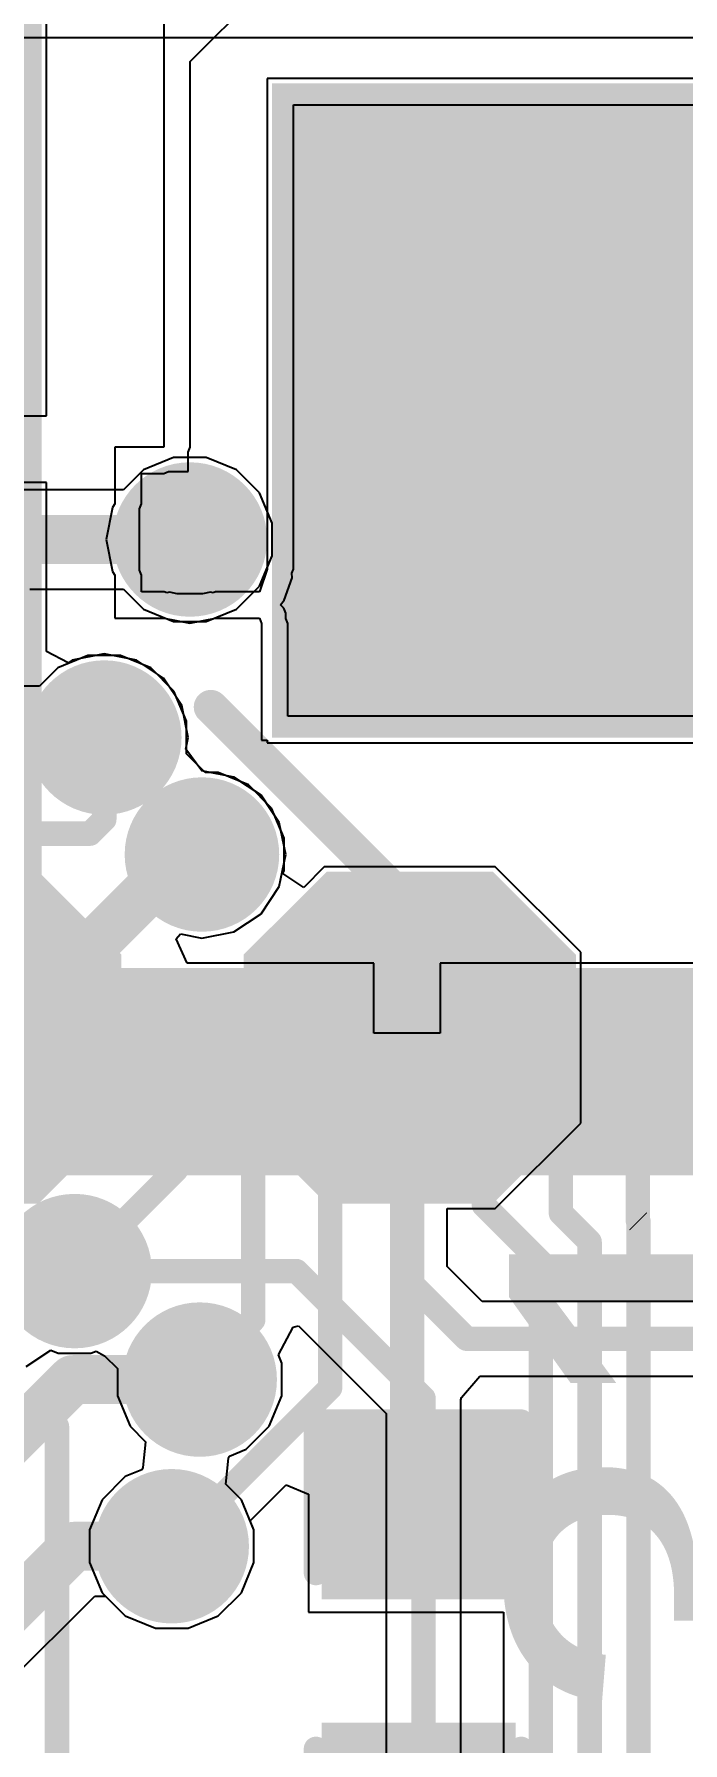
# Model space of a CAD drawing. Header units: millimetres. Extents: x -23 to 83, y -38 to 11.
# Drawn here: x 63.94 to 67.31, y -17.74 to -8.85 of the extents above; entities that cross this region are included whole.
import ezdxf

# ---------------------------------------------------------------- set-up
doc = ezdxf.new("R2010")
doc.units = ezdxf.units.MM
for name, color, linetype in [('BottomLayer', 5, 'Continuous'), ('BottomPaste', 16, 'Continuous'), ('BottomSolder', 6, 'Continuous'), ('TopLayer', 1, 'Continuous'), ('TopOverlay', 2, 'Continuous'), ('TopPaste', 8, 'Continuous'), ('TopSolder', 216, 'Continuous'), ('ViaHoleLayer', 16, 'Continuous')]:
    doc.layers.add(name, color=color, linetype=linetype)
doc.styles.add('Arial', font='', dxfattribs={"height": 0.2})
doc.styles.get('Arial').set_extended_font_data('Arial')

# ---------------------------------------------------------------- blocks, each defined once
blk = doc.blocks.new('C___0603_30')
at = {"layer": 'TopLayer'}
for points in [[(-0.381, 0.4445), (-0.381, -0.4445), (-1.143, -0.4445), (-1.143, 0.4445)], [(1.143, 0.4445), (1.143, -0.4445), (0.381, -0.4445), (0.381, 0.4445)]]:
    blk.add_hatch(color=1, dxfattribs=at).paths.add_polyline_path(points)
at = {"layer": 'TopPaste'}
for points in [[(-0.381, 0.4445), (-0.381, -0.4445), (-1.143, -0.4445), (-1.143, 0.4445)], [(1.143, 0.4445), (1.143, -0.4445), (0.381, -0.4445), (0.381, 0.4445)]]:
    blk.add_hatch(color=8, dxfattribs=at).paths.add_polyline_path(points)
at = {"layer": 'TopSolder'}
for points in [[(-0.321, 0.5045), (-0.321, -0.5045), (-1.203, -0.5045), (-1.203, 0.5045)], [(1.203, 0.5045), (1.203, -0.5045), (0.321, -0.5045), (0.321, 0.5045)]]:
    blk.add_hatch(color=216, dxfattribs=at).paths.add_polyline_path(points)
at = {"layer": 'TopOverlay', "const_width": 0.127}
for points in [[(-1.2446, -0.5334), (-1.2446, 0.5334)], [(-0.4572, 0.5334), (-1.2446, 0.5334)], [(1.2446, 0.5334), (0.4572, 0.5334)], [(1.2446, -0.5334), (1.2446, 0.5334)], [(-0.4572, -0.5334), (-1.2446, -0.5334)], [(1.2446, -0.5334), (0.4572, -0.5334)]]:
    blk.add_lwpolyline(points, dxfattribs=at)
at = {"layer": 'TopOverlay', "const_width": 0.0635}
for points in [[(-1.2764, 0.5334, 1), (-1.2128, 0.5334, 1)], [(-1.2764, 0.5334, 1), (-1.2128, 0.5334, 1)], [(-0.4889, 0.5334, 1), (-0.4254, 0.5334, 1)], [(0.4254, 0.5334, 1), (0.4889, 0.5334, 1)], [(1.2128, 0.5334, 1), (1.2764, 0.5334, 1)], [(1.2128, 0.5334, 1), (1.2764, 0.5334, 1)], [(-1.2764, -0.5334, 1), (-1.2128, -0.5334, 1)], [(-1.2764, -0.5334, 1), (-1.2128, -0.5334, 1)], [(-0.4889, -0.5334, 1), (-0.4254, -0.5334, 1)], [(0.4254, -0.5334, 1), (0.4889, -0.5334, 1)], [(1.2128, -0.5334, 1), (1.2764, -0.5334, 1)], [(1.2128, -0.5334, 1), (1.2764, -0.5334, 1)]]:
    blk.add_lwpolyline(points, format="xyb", close=True, dxfattribs=at)
blk = doc.blocks.new('SOD_323_50')
at = {"layer": 'TopLayer'}
for points in [[(-0.75, -0.45), (-1.55, -0.45), (-1.55, 0.45), (-0.75, 0.45)], [(1.55, -0.45), (0.75, -0.45), (0.75, 0.45), (1.55, 0.45)]]:
    blk.add_hatch(color=1, dxfattribs=at).paths.add_polyline_path(points)
at = {"layer": 'TopOverlay'}
for points in [[(-2.0066, 0.4826), (-0.9144, 0.4826), (-0.9144, 0.7874), (-2.0066, 0.7874)], [(-2.0066, -0.508), (-1.5748, -0.508), (-1.5748, 0.508), (-2.0066, 0.508)], [(-2.0066, -0.7874), (-0.9144, -0.7874), (-0.9144, -0.4826), (-2.0066, -0.4826)]]:
    blk.add_hatch(color=2, dxfattribs=at).paths.add_polyline_path(points)
at = {"layer": 'TopPaste'}
for points in [[(-0.75, -0.45), (-1.55, -0.45), (-1.55, 0.45), (-0.75, 0.45)], [(1.55, -0.45), (0.75, -0.45), (0.75, 0.45), (1.55, 0.45)]]:
    blk.add_hatch(color=8, dxfattribs=at).paths.add_polyline_path(points)
at = {"layer": 'TopSolder'}
for points in [[(-0.695, -0.505), (-1.605, -0.505), (-1.605, 0.505), (-0.695, 0.505)], [(1.605, -0.505), (0.695, -0.505), (0.695, 0.505), (1.605, 0.505)]]:
    blk.add_hatch(color=216, dxfattribs=at).paths.add_polyline_path(points)
at = {"layer": 'TopOverlay', "const_width": 0.127}
for points in [[(-0.9144, 0.7366), (0.9398, 0.7366)], [(0.9398, 0.7366), (0.9398, 0.5588)], [(0.9398, -0.5588), (0.9398, -0.7366)], [(-0.9144, -0.7366), (0.9398, -0.7366)]]:
    blk.add_lwpolyline(points, dxfattribs=at)
at = {"layer": 'TopOverlay', "const_width": 0.0635}
for points in [[(-0.9461, 0.7366, 1), (-0.8827, 0.7366, 1)], [(0.908, 0.7366, 1), (0.9715, 0.7366, 1)], [(0.908, 0.7366, 1), (0.9715, 0.7366, 1)], [(0.908, 0.5588, 1), (0.9715, 0.5588, 1)], [(0.908, -0.5588, 1), (0.9715, -0.5588, 1)], [(-0.9461, -0.7366, 1), (-0.8827, -0.7366, 1)], [(0.908, -0.7366, 1), (0.9715, -0.7366, 1)], [(0.908, -0.7366, 1), (0.9715, -0.7366, 1)]]:
    blk.add_lwpolyline(points, format="xyb", close=True, dxfattribs=at)
blk = doc.blocks.new('T__________B_79')
at = {"layer": 'BottomLayer'}
blk.add_hatch(color=5, dxfattribs=at).paths.add_polyline_path([(0.381, 0.762), (-0.381, 0.762), (-0.762, 0.381), (-0.762, -0.381), (-0.381, -0.762), (0.381, -0.762), (0.762, -0.381), (0.762, 0.381)])
at = {"layer": 'BottomPaste'}
blk.add_hatch(color=16, dxfattribs=at).paths.add_polyline_path([(0.381, 0.762), (-0.381, 0.762), (-0.762, 0.381), (-0.762, -0.381), (-0.381, -0.762), (0.381, -0.762), (0.762, -0.381), (0.762, 0.381)])
at = {"layer": 'BottomSolder'}
blk.add_hatch(color=6, dxfattribs=at).paths.add_polyline_path([(0.4318, 0.8636), (-0.4318, 0.8636), (-0.8636, 0.4318), (-0.8636, -0.4318), (-0.4318, -0.8636), (0.4318, -0.8636), (0.8636, -0.4318), (0.8636, 0.4318)])
blk = doc.blocks.new('QFN_56__7X7__121')
at = {"layer": 'TopLayer'}
for points in [[(-2.7, 3.0005), (-2.7, 3.8755), (-2.5, 3.8755), (-2.5, 3.0005)], [(-2.3, 3.0005), (-2.3, 3.8755), (-2.1, 3.8755), (-2.1, 3.0005)], [(-1.9, 3.0005), (-1.9, 3.8755), (-1.7, 3.8755), (-1.7, 3.0005)], [(-1.5, 3.0005), (-1.5, 3.8755), (-1.3, 3.8755), (-1.3, 3.0005)], [(-1.1, 3.0005), (-1.1, 3.8755), (-0.9, 3.8755), (-0.9, 3.0005)], [(-0.7, 3.0005), (-0.7, 3.8755), (-0.5, 3.8755), (-0.5, 3.0005)], [(-0.3, 3.0005), (-0.3, 3.8755), (-0.1, 3.8755), (-0.1, 3.0005)], [(0.1, 3.0005), (0.1, 3.8755), (0.3, 3.8755), (0.3, 3.0005)], [(0.5, 3.0005), (0.5, 3.8755), (0.7, 3.8755), (0.7, 3.0005)], [(0.9, 3.0005), (0.9, 3.8755), (1.1, 3.8755), (1.1, 3.0005)], [(1.3, 3.0005), (1.3, 3.8755), (1.5, 3.8755), (1.5, 3.0005)], [(1.7, 3.0005), (1.7, 3.8755), (1.9, 3.8755), (1.9, 3.0005)], [(2.1, 3.0005), (2.1, 3.8755), (2.3, 3.8755), (2.3, 3.0005)], [(2.5, 3.0005), (2.5, 3.8755), (2.7, 3.8755), (2.7, 3.0005)], [(-3.8755, 2.7), (-3.0005, 2.7), (-3.0005, 2.5), (-3.8755, 2.5)], [(3.0005, 2.7), (3.8755, 2.7), (3.8755, 2.5), (3.0005, 2.5)], [(-3.8755, 2.3), (-3.0005, 2.3), (-3.0005, 2.1), (-3.8755, 2.1)], [(3.0005, 2.3), (3.8755, 2.3), (3.8755, 2.1), (3.0005, 2.1)], [(-3.8755, 1.9), (-3.0005, 1.9), (-3.0005, 1.7), (-3.8755, 1.7)], [(3.0005, 1.9), (3.8755, 1.9), (3.8755, 1.7), (3.0005, 1.7)], [(-1.6, 1.6), (1.6, 1.6), (1.6, -1.6), (-1.6, -1.6)], [(-3.8755, 1.5), (-3.0005, 1.5), (-3.0005, 1.3), (-3.8755, 1.3)], [(3.0005, 1.5), (3.8755, 1.5), (3.8755, 1.3), (3.0005, 1.3)], [(-3.8755, 1.1), (-3.0005, 1.1), (-3.0005, 0.9), (-3.8755, 0.9)], [(3.0005, 1.1), (3.8755, 1.1), (3.8755, 0.9), (3.0005, 0.9)], [(-3.8755, 0.7), (-3.0005, 0.7), (-3.0005, 0.5), (-3.8755, 0.5)], [(3.0005, 0.7), (3.8755, 0.7), (3.8755, 0.5), (3.0005, 0.5)], [(-3.8755, 0.3), (-3.0005, 0.3), (-3.0005, 0.1), (-3.8755, 0.1)], [(3.0005, 0.3), (3.8755, 0.3), (3.8755, 0.1), (3.0005, 0.1)], [(-3.8755, -0.1), (-3.0005, -0.1), (-3.0005, -0.3), (-3.8755, -0.3)], [(3.0005, -0.1), (3.8755, -0.1), (3.8755, -0.3), (3.0005, -0.3)], [(-3.8755, -0.5), (-3.0005, -0.5), (-3.0005, -0.7), (-3.8755, -0.7)], [(3.0005, -0.5), (3.8755, -0.5), (3.8755, -0.7), (3.0005, -0.7)], [(-3.8755, -0.9), (-3.0005, -0.9), (-3.0005, -1.1), (-3.8755, -1.1)], [(3.0005, -0.9), (3.8755, -0.9), (3.8755, -1.1), (3.0005, -1.1)], [(-3.8755, -1.3), (-3.0005, -1.3), (-3.0005, -1.5), (-3.8755, -1.5)], [(3.0005, -1.3), (3.8755, -1.3), (3.8755, -1.5), (3.0005, -1.5)], [(-3.8755, -1.7), (-3.0005, -1.7), (-3.0005, -1.9), (-3.8755, -1.9)], [(3.0005, -1.7), (3.8755, -1.7), (3.8755, -1.9), (3.0005, -1.9)], [(-3.8755, -2.1), (-3.0005, -2.1), (-3.0005, -2.3), (-3.8755, -2.3)], [(3.0005, -2.1), (3.8755, -2.1), (3.8755, -2.3), (3.0005, -2.3)], [(-3.8755, -2.5), (-3.0005, -2.5), (-3.0005, -2.7), (-3.8755, -2.7)], [(3.0005, -2.5), (3.8755, -2.5), (3.8755, -2.7), (3.0005, -2.7)], [(-2.7, -3.8755), (-2.7, -3.0005), (-2.5, -3.0005), (-2.5, -3.8755)], [(-2.3, -3.8755), (-2.3, -3.0005), (-2.1, -3.0005), (-2.1, -3.8755)], [(-1.9, -3.8755), (-1.9, -3.0005), (-1.7, -3.0005), (-1.7, -3.8755)], [(-1.5, -3.8755), (-1.5, -3.0005), (-1.3, -3.0005), (-1.3, -3.8755)], [(-1.1, -3.8755), (-1.1, -3.0005), (-0.9, -3.0005), (-0.9, -3.8755)], [(-0.7, -3.8755), (-0.7, -3.0005), (-0.5, -3.0005), (-0.5, -3.8755)], [(-0.3, -3.8755), (-0.3, -3.0005), (-0.1, -3.0005), (-0.1, -3.8755)], [(0.1, -3.8755), (0.1, -3.0005), (0.3, -3.0005), (0.3, -3.8755)], [(0.5, -3.8755), (0.5, -3.0005), (0.7, -3.0005), (0.7, -3.8755)], [(0.9, -3.8755), (0.9, -3.0005), (1.1, -3.0005), (1.1, -3.8755)], [(1.3, -3.8755), (1.3, -3.0005), (1.5, -3.0005), (1.5, -3.8755)], [(1.7, -3.8755), (1.7, -3.0005), (1.9, -3.0005), (1.9, -3.8755)], [(2.1, -3.8755), (2.1, -3.0005), (2.3, -3.0005), (2.3, -3.8755)], [(2.5, -3.8755), (2.5, -3.0005), (2.7, -3.0005), (2.7, -3.8755)]]:
    blk.add_hatch(color=1, dxfattribs=at).paths.add_polyline_path(points)
at = {"layer": 'TopPaste'}
for points in [[(-2.7, 3.0005), (-2.7, 3.8755), (-2.5, 3.8755), (-2.5, 3.0005)], [(-2.3, 3.0005), (-2.3, 3.8755), (-2.1, 3.8755), (-2.1, 3.0005)], [(-1.9, 3.0005), (-1.9, 3.8755), (-1.7, 3.8755), (-1.7, 3.0005)], [(-1.5, 3.0005), (-1.5, 3.8755), (-1.3, 3.8755), (-1.3, 3.0005)], [(-1.1, 3.0005), (-1.1, 3.8755), (-0.9, 3.8755), (-0.9, 3.0005)], [(-0.7, 3.0005), (-0.7, 3.8755), (-0.5, 3.8755), (-0.5, 3.0005)], [(-0.3, 3.0005), (-0.3, 3.8755), (-0.1, 3.8755), (-0.1, 3.0005)], [(0.1, 3.0005), (0.1, 3.8755), (0.3, 3.8755), (0.3, 3.0005)], [(0.5, 3.0005), (0.5, 3.8755), (0.7, 3.8755), (0.7, 3.0005)], [(0.9, 3.0005), (0.9, 3.8755), (1.1, 3.8755), (1.1, 3.0005)], [(1.3, 3.0005), (1.3, 3.8755), (1.5, 3.8755), (1.5, 3.0005)], [(1.7, 3.0005), (1.7, 3.8755), (1.9, 3.8755), (1.9, 3.0005)], [(2.1, 3.0005), (2.1, 3.8755), (2.3, 3.8755), (2.3, 3.0005)], [(2.5, 3.0005), (2.5, 3.8755), (2.7, 3.8755), (2.7, 3.0005)], [(-3.8755, 2.7), (-3.0005, 2.7), (-3.0005, 2.5), (-3.8755, 2.5)], [(3.0005, 2.7), (3.8755, 2.7), (3.8755, 2.5), (3.0005, 2.5)], [(-3.8755, 2.3), (-3.0005, 2.3), (-3.0005, 2.1), (-3.8755, 2.1)], [(3.0005, 2.3), (3.8755, 2.3), (3.8755, 2.1), (3.0005, 2.1)], [(-3.8755, 1.9), (-3.0005, 1.9), (-3.0005, 1.7), (-3.8755, 1.7)], [(3.0005, 1.9), (3.8755, 1.9), (3.8755, 1.7), (3.0005, 1.7)], [(-1.6, 1.6), (1.6, 1.6), (1.6, -1.6), (-1.6, -1.6)], [(-3.8755, 1.5), (-3.0005, 1.5), (-3.0005, 1.3), (-3.8755, 1.3)], [(3.0005, 1.5), (3.8755, 1.5), (3.8755, 1.3), (3.0005, 1.3)], [(-3.8755, 1.1), (-3.0005, 1.1), (-3.0005, 0.9), (-3.8755, 0.9)], [(3.0005, 1.1), (3.8755, 1.1), (3.8755, 0.9), (3.0005, 0.9)], [(-3.8755, 0.7), (-3.0005, 0.7), (-3.0005, 0.5), (-3.8755, 0.5)], [(3.0005, 0.7), (3.8755, 0.7), (3.8755, 0.5), (3.0005, 0.5)], [(-3.8755, 0.3), (-3.0005, 0.3), (-3.0005, 0.1), (-3.8755, 0.1)], [(3.0005, 0.3), (3.8755, 0.3), (3.8755, 0.1), (3.0005, 0.1)], [(-3.8755, -0.1), (-3.0005, -0.1), (-3.0005, -0.3), (-3.8755, -0.3)], [(3.0005, -0.1), (3.8755, -0.1), (3.8755, -0.3), (3.0005, -0.3)], [(-3.8755, -0.5), (-3.0005, -0.5), (-3.0005, -0.7), (-3.8755, -0.7)], [(3.0005, -0.5), (3.8755, -0.5), (3.8755, -0.7), (3.0005, -0.7)], [(-3.8755, -0.9), (-3.0005, -0.9), (-3.0005, -1.1), (-3.8755, -1.1)], [(3.0005, -0.9), (3.8755, -0.9), (3.8755, -1.1), (3.0005, -1.1)], [(-3.8755, -1.3), (-3.0005, -1.3), (-3.0005, -1.5), (-3.8755, -1.5)], [(3.0005, -1.3), (3.8755, -1.3), (3.8755, -1.5), (3.0005, -1.5)], [(-3.8755, -1.7), (-3.0005, -1.7), (-3.0005, -1.9), (-3.8755, -1.9)], [(3.0005, -1.7), (3.8755, -1.7), (3.8755, -1.9), (3.0005, -1.9)], [(-3.8755, -2.1), (-3.0005, -2.1), (-3.0005, -2.3), (-3.8755, -2.3)], [(3.0005, -2.1), (3.8755, -2.1), (3.8755, -2.3), (3.0005, -2.3)], [(-3.8755, -2.5), (-3.0005, -2.5), (-3.0005, -2.7), (-3.8755, -2.7)], [(3.0005, -2.5), (3.8755, -2.5), (3.8755, -2.7), (3.0005, -2.7)], [(-2.7, -3.8755), (-2.7, -3.0005), (-2.5, -3.0005), (-2.5, -3.8755)], [(-2.3, -3.8755), (-2.3, -3.0005), (-2.1, -3.0005), (-2.1, -3.8755)], [(-1.9, -3.8755), (-1.9, -3.0005), (-1.7, -3.0005), (-1.7, -3.8755)], [(-1.5, -3.8755), (-1.5, -3.0005), (-1.3, -3.0005), (-1.3, -3.8755)], [(-1.1, -3.8755), (-1.1, -3.0005), (-0.9, -3.0005), (-0.9, -3.8755)], [(-0.7, -3.8755), (-0.7, -3.0005), (-0.5, -3.0005), (-0.5, -3.8755)], [(-0.3, -3.8755), (-0.3, -3.0005), (-0.1, -3.0005), (-0.1, -3.8755)], [(0.1, -3.8755), (0.1, -3.0005), (0.3, -3.0005), (0.3, -3.8755)], [(0.5, -3.8755), (0.5, -3.0005), (0.7, -3.0005), (0.7, -3.8755)], [(0.9, -3.8755), (0.9, -3.0005), (1.1, -3.0005), (1.1, -3.8755)], [(1.3, -3.8755), (1.3, -3.0005), (1.5, -3.0005), (1.5, -3.8755)], [(1.7, -3.8755), (1.7, -3.0005), (1.9, -3.0005), (1.9, -3.8755)], [(2.1, -3.8755), (2.1, -3.0005), (2.3, -3.0005), (2.3, -3.8755)], [(2.5, -3.8755), (2.5, -3.0005), (2.7, -3.0005), (2.7, -3.8755)]]:
    blk.add_hatch(color=8, dxfattribs=at).paths.add_polyline_path(points)
at = {"layer": 'TopSolder'}
for points in [[(-2.8016, 2.8989), (-2.8016, 3.9771), (-2.3984, 3.9771), (-2.3984, 2.8989)], [(-2.4016, 2.8989), (-2.4016, 3.9771), (-1.9984, 3.9771), (-1.9984, 2.8989)], [(-2.0016, 2.8989), (-2.0016, 3.9771), (-1.5984, 3.9771), (-1.5984, 2.8989)], [(-1.6016, 2.8989), (-1.6016, 3.9771), (-1.1984, 3.9771), (-1.1984, 2.8989)], [(-1.2016, 2.8989), (-1.2016, 3.9771), (-0.7984, 3.9771), (-0.7984, 2.8989)], [(-0.8016, 2.8989), (-0.8016, 3.9771), (-0.3984, 3.9771), (-0.3984, 2.8989)], [(-0.4016, 2.8989), (-0.4016, 3.9771), (0.0016, 3.9771), (0.0016, 2.8989)], [(-0.0016, 2.8989), (-0.0016, 3.9771), (0.4016, 3.9771), (0.4016, 2.8989)], [(0.3984, 2.8989), (0.3984, 3.9771), (0.8016, 3.9771), (0.8016, 2.8989)], [(0.7984, 2.8989), (0.7984, 3.9771), (1.2016, 3.9771), (1.2016, 2.8989)], [(1.1984, 2.8989), (1.1984, 3.9771), (1.6016, 3.9771), (1.6016, 2.8989)], [(1.5984, 2.8989), (1.5984, 3.9771), (2.0016, 3.9771), (2.0016, 2.8989)], [(1.9984, 2.8989), (1.9984, 3.9771), (2.4016, 3.9771), (2.4016, 2.8989)], [(2.3984, 2.8989), (2.3984, 3.9771), (2.8016, 3.9771), (2.8016, 2.8989)], [(-3.9771, 2.8016), (-2.8989, 2.8016), (-2.8989, 2.3984), (-3.9771, 2.3984)], [(2.8989, 2.8016), (3.9771, 2.8016), (3.9771, 2.3984), (2.8989, 2.3984)], [(-3.9771, 2.4016), (-2.8989, 2.4016), (-2.8989, 1.9984), (-3.9771, 1.9984)], [(2.8989, 2.4016), (3.9771, 2.4016), (3.9771, 1.9984), (2.8989, 1.9984)], [(-3.9771, 2.0016), (-2.8989, 2.0016), (-2.8989, 1.5984), (-3.9771, 1.5984)], [(2.8989, 2.0016), (3.9771, 2.0016), (3.9771, 1.5984), (2.8989, 1.5984)], [(-1.7016, 1.7016), (1.7016, 1.7016), (1.7016, -1.7016), (-1.7016, -1.7016)], [(-3.9771, 1.6016), (-2.8989, 1.6016), (-2.8989, 1.1984), (-3.9771, 1.1984)], [(2.8989, 1.6016), (3.9771, 1.6016), (3.9771, 1.1984), (2.8989, 1.1984)], [(-3.9771, 1.2016), (-2.8989, 1.2016), (-2.8989, 0.7984), (-3.9771, 0.7984)], [(2.8989, 1.2016), (3.9771, 1.2016), (3.9771, 0.7984), (2.8989, 0.7984)], [(-3.9771, 0.8016), (-2.8989, 0.8016), (-2.8989, 0.3984), (-3.9771, 0.3984)], [(2.8989, 0.8016), (3.9771, 0.8016), (3.9771, 0.3984), (2.8989, 0.3984)], [(-3.9771, 0.4016), (-2.8989, 0.4016), (-2.8989, -0.0016), (-3.9771, -0.0016)], [(2.8989, 0.4016), (3.9771, 0.4016), (3.9771, -0.0016), (2.8989, -0.0016)], [(-3.9771, 0.0016), (-2.8989, 0.0016), (-2.8989, -0.4016), (-3.9771, -0.4016)], [(2.8989, 0.0016), (3.9771, 0.0016), (3.9771, -0.4016), (2.8989, -0.4016)], [(-3.9771, -0.3984), (-2.8989, -0.3984), (-2.8989, -0.8016), (-3.9771, -0.8016)], [(2.8989, -0.3984), (3.9771, -0.3984), (3.9771, -0.8016), (2.8989, -0.8016)], [(-3.9771, -0.7984), (-2.8989, -0.7984), (-2.8989, -1.2016), (-3.9771, -1.2016)], [(2.8989, -0.7984), (3.9771, -0.7984), (3.9771, -1.2016), (2.8989, -1.2016)], [(-3.9771, -1.1984), (-2.8989, -1.1984), (-2.8989, -1.6016), (-3.9771, -1.6016)], [(2.8989, -1.1984), (3.9771, -1.1984), (3.9771, -1.6016), (2.8989, -1.6016)], [(-3.9771, -1.5984), (-2.8989, -1.5984), (-2.8989, -2.0016), (-3.9771, -2.0016)], [(2.8989, -1.5984), (3.9771, -1.5984), (3.9771, -2.0016), (2.8989, -2.0016)], [(-3.9771, -1.9984), (-2.8989, -1.9984), (-2.8989, -2.4016), (-3.9771, -2.4016)], [(2.8989, -1.9984), (3.9771, -1.9984), (3.9771, -2.4016), (2.8989, -2.4016)], [(-3.9771, -2.3984), (-2.8989, -2.3984), (-2.8989, -2.8016), (-3.9771, -2.8016)], [(2.8989, -2.3984), (3.9771, -2.3984), (3.9771, -2.8016), (2.8989, -2.8016)], [(-2.8016, -3.9771), (-2.8016, -2.8989), (-2.3984, -2.8989), (-2.3984, -3.9771)], [(-2.4016, -3.9771), (-2.4016, -2.8989), (-1.9984, -2.8989), (-1.9984, -3.9771)], [(-2.0016, -3.9771), (-2.0016, -2.8989), (-1.5984, -2.8989), (-1.5984, -3.9771)], [(-1.6016, -3.9771), (-1.6016, -2.8989), (-1.1984, -2.8989), (-1.1984, -3.9771)], [(-1.2016, -3.9771), (-1.2016, -2.8989), (-0.7984, -2.8989), (-0.7984, -3.9771)], [(-0.8016, -3.9771), (-0.8016, -2.8989), (-0.3984, -2.8989), (-0.3984, -3.9771)], [(-0.4016, -3.9771), (-0.4016, -2.8989), (0.0016, -2.8989), (0.0016, -3.9771)], [(-0.0016, -3.9771), (-0.0016, -2.8989), (0.4016, -2.8989), (0.4016, -3.9771)], [(0.3984, -3.9771), (0.3984, -2.8989), (0.8016, -2.8989), (0.8016, -3.9771)], [(0.7984, -3.9771), (0.7984, -2.8989), (1.2016, -2.8989), (1.2016, -3.9771)], [(1.1984, -3.9771), (1.1984, -2.8989), (1.6016, -2.8989), (1.6016, -3.9771)], [(1.5984, -3.9771), (1.5984, -2.8989), (2.0016, -2.8989), (2.0016, -3.9771)], [(1.9984, -3.9771), (1.9984, -2.8989), (2.4016, -2.8989), (2.4016, -3.9771)], [(2.3984, -3.9771), (2.3984, -2.8989), (2.8016, -2.8989), (2.8016, -3.9771)]]:
    blk.add_hatch(color=216, dxfattribs=at).paths.add_polyline_path(points)
at = {"layer": 'TopOverlay', "const_width": 0.2}
for points in [[(-3, 3.5), (-3.5, 3.5)], [(-3.5, 3), (-3.5, 3.5)], [(3.5, 3.5), (3, 3.5)], [(3.5, 3), (3.5, 3.5)], [(-4.073, 2.6), (-4.2, 2.727)], [(-4.2, 2.473), (-4.2, 2.727)], [(-4.2, 2.473), (-4.073, 2.6)], [(-3.5, -3.5), (-3.5, -3)], [(3.5, -3.5), (3.5, -3)], [(-3, -3.5), (-3.5, -3.5)], [(3.5, -3.5), (3, -3.5)]]:
    blk.add_lwpolyline(points, dxfattribs=at)
at = {"layer": 'TopOverlay', "const_width": 0.1}
for points in [[(-3.55, 3.5, 1), (-3.45, 3.5, 1)], [(-3.55, 3.5, 1), (-3.45, 3.5, 1)], [(-3.05, 3.5, 1), (-2.95, 3.5, 1)], [(2.95, 3.5, 1), (3.05, 3.5, 1)], [(3.45, 3.5, 1), (3.55, 3.5, 1)], [(3.45, 3.5, 1), (3.55, 3.5, 1)], [(-3.55, 3, 1), (-3.45, 3, 1)], [(3.45, 3, 1), (3.55, 3, 1)], [(-4.25, 2.727, 1), (-4.15, 2.727, 1)], [(-4.25, 2.727, 1), (-4.15, 2.727, 1)], [(-4.123, 2.6, 1), (-4.023, 2.6, 1)], [(-4.123, 2.6, 1), (-4.023, 2.6, 1)], [(-4.25, 2.473, 1), (-4.15, 2.473, 1)], [(-4.25, 2.473, 1), (-4.15, 2.473, 1)], [(-3.55, -3, 1), (-3.45, -3, 1)], [(3.45, -3, 1), (3.55, -3, 1)], [(-3.55, -3.5, 1), (-3.45, -3.5, 1)], [(-3.55, -3.5, 1), (-3.45, -3.5, 1)], [(-3.05, -3.5, 1), (-2.95, -3.5, 1)], [(2.95, -3.5, 1), (3.05, -3.5, 1)], [(3.45, -3.5, 1), (3.55, -3.5, 1)], [(3.45, -3.5, 1), (3.55, -3.5, 1)]]:
    blk.add_lwpolyline(points, format="xyb", close=True, dxfattribs=at)
blk = doc.blocks.new('T__________B_129')
at = {"layer": 'BottomLayer'}
blk.add_hatch(color=5, dxfattribs=at).paths.add_polyline_path([(0.381, 0.762), (-0.381, 0.762), (-0.762, 0.381), (-0.762, -0.381), (-0.381, -0.762), (0.381, -0.762), (0.762, -0.381), (0.762, 0.381)])
at = {"layer": 'BottomPaste'}
blk.add_hatch(color=16, dxfattribs=at).paths.add_polyline_path([(0.381, 0.762), (-0.381, 0.762), (-0.762, 0.381), (-0.762, -0.381), (-0.381, -0.762), (0.381, -0.762), (0.762, -0.381), (0.762, 0.381)])
at = {"layer": 'BottomSolder'}
blk.add_hatch(color=6, dxfattribs=at).paths.add_polyline_path([(0.4318, 0.8636), (-0.4318, 0.8636), (-0.8636, 0.4318), (-0.8636, -0.4318), (-0.4318, -0.8636), (0.4318, -0.8636), (0.8636, -0.4318), (0.8636, 0.4318)])

msp = doc.modelspace()

# ---------------------------------------------------------------- hatches: boundary and pattern name
at = {"layer": 'BottomLayer'}
h = msp.add_hatch(color=5, dxfattribs=at)
edge = h.paths.add_edge_path()
edge.add_arc((65.659, -9.652), 0.3, 0, 360)
h = msp.add_hatch(color=5, dxfattribs=at)
edge = h.paths.add_edge_path()
edge.add_arc((66.802, -9.652), 0.3, 0, 360)
h = msp.add_hatch(color=5, dxfattribs=at)
edge = h.paths.add_edge_path()
edge.add_arc((65.659, -10.795), 0.3, 0, 360)
h = msp.add_hatch(color=5, dxfattribs=at)
edge = h.paths.add_edge_path()
edge.add_arc((66.802, -10.795), 0.3, 0, 360)
h = msp.add_hatch(color=5, dxfattribs=at)
edge = h.paths.add_edge_path()
edge.add_arc((64.7446, -11.4808), 0.3, 0, 360)
h = msp.add_hatch(color=5, dxfattribs=at)
edge = h.paths.add_edge_path()
edge.add_arc((65.659, -11.938), 0.3, 0, 360)
h = msp.add_hatch(color=5, dxfattribs=at)
edge = h.paths.add_edge_path()
edge.add_arc((66.802, -11.938), 0.3, 0, 360)
h = msp.add_hatch(color=5, dxfattribs=at)
edge = h.paths.add_edge_path()
edge.add_arc((64.2996, -12.5106), 0.3, 0, 360)
h = msp.add_hatch(color=5, dxfattribs=at)
edge = h.paths.add_edge_path()
edge.add_arc((64.8071, -13.119), 0.3, 0, 360)
h = msp.add_hatch(color=5, dxfattribs=at)
edge = h.paths.add_edge_path()
edge.add_arc((64.1454, -15.2855), 0.3, 0, 360)
h = msp.add_hatch(color=5, dxfattribs=at)
edge = h.paths.add_edge_path()
edge.add_arc((64.7954, -15.8496), 0.3, 0, 360)
h = msp.add_hatch(color=5, dxfattribs=at)
edge = h.paths.add_edge_path()
edge.add_arc((64.65, -16.7162), 0.3, 0, 360)
at = {"layer": 'BottomSolder'}
h = msp.add_hatch(color=6, dxfattribs=at)
edge = h.paths.add_edge_path()
edge.add_arc((65.659, -9.652), 0.4016, 0, 360)
h = msp.add_hatch(color=6, dxfattribs=at)
edge = h.paths.add_edge_path()
edge.add_arc((66.802, -9.652), 0.4016, 0, 360)
h = msp.add_hatch(color=6, dxfattribs=at)
edge = h.paths.add_edge_path()
edge.add_arc((65.659, -10.795), 0.4016, 0, 360)
h = msp.add_hatch(color=6, dxfattribs=at)
edge = h.paths.add_edge_path()
edge.add_arc((66.802, -10.795), 0.4016, 0, 360)
h = msp.add_hatch(color=6, dxfattribs=at)
edge = h.paths.add_edge_path()
edge.add_arc((64.7446, -11.4808), 0.4016, 0, 360)
h = msp.add_hatch(color=6, dxfattribs=at)
edge = h.paths.add_edge_path()
edge.add_arc((65.659, -11.938), 0.4016, 0, 360)
h = msp.add_hatch(color=6, dxfattribs=at)
edge = h.paths.add_edge_path()
edge.add_arc((66.802, -11.938), 0.4016, 0, 360)
h = msp.add_hatch(color=6, dxfattribs=at)
edge = h.paths.add_edge_path()
edge.add_arc((64.2996, -12.5106), 0.4016, 0, 360)
h = msp.add_hatch(color=6, dxfattribs=at)
edge = h.paths.add_edge_path()
edge.add_arc((64.8071, -13.119), 0.4016, 0, 360)
h = msp.add_hatch(color=6, dxfattribs=at)
edge = h.paths.add_edge_path()
edge.add_arc((64.1454, -15.2855), 0.4016, 0, 360)
h = msp.add_hatch(color=6, dxfattribs=at)
edge = h.paths.add_edge_path()
edge.add_arc((64.7954, -15.8496), 0.4016, 0, 360)
h = msp.add_hatch(color=6, dxfattribs=at)
edge = h.paths.add_edge_path()
edge.add_arc((64.65, -16.7162), 0.4016, 0, 360)
at = {"layer": 'TopLayer'}
h = msp.add_hatch(color=1, dxfattribs=at)
edge = h.paths.add_edge_path()
edge.add_arc((65.659, -9.652), 0.3, 0, 360)
h = msp.add_hatch(color=1, dxfattribs=at)
edge = h.paths.add_edge_path()
edge.add_arc((66.802, -9.652), 0.3, 0, 360)
h = msp.add_hatch(color=1, dxfattribs=at)
edge = h.paths.add_edge_path()
edge.add_arc((65.659, -10.795), 0.3, 0, 360)
h = msp.add_hatch(color=1, dxfattribs=at)
edge = h.paths.add_edge_path()
edge.add_arc((66.802, -10.795), 0.3, 0, 360)
h = msp.add_hatch(color=1, dxfattribs=at)
edge = h.paths.add_edge_path()
edge.add_arc((64.7446, -11.4808), 0.3, 0, 360)
h = msp.add_hatch(color=1, dxfattribs=at)
edge = h.paths.add_edge_path()
edge.add_arc((65.659, -11.938), 0.3, 0, 360)
h = msp.add_hatch(color=1, dxfattribs=at)
edge = h.paths.add_edge_path()
edge.add_arc((66.802, -11.938), 0.3, 0, 360)
h = msp.add_hatch(color=1, dxfattribs=at)
edge = h.paths.add_edge_path()
edge.add_arc((64.2996, -12.5106), 0.3, 0, 360)
h = msp.add_hatch(color=1, dxfattribs=at)
edge = h.paths.add_edge_path()
edge.add_arc((64.8071, -13.119), 0.3, 0, 360)
h = msp.add_hatch(color=1, dxfattribs=at)
edge = h.paths.add_edge_path()
edge.add_arc((64.1454, -15.2855), 0.3, 0, 360)
h = msp.add_hatch(color=1, dxfattribs=at)
edge = h.paths.add_edge_path()
edge.add_arc((64.7954, -15.8496), 0.3, 0, 360)
h = msp.add_hatch(color=1, dxfattribs=at)
edge = h.paths.add_edge_path()
edge.add_arc((64.65, -16.7162), 0.3, 0, 360)
at = {"layer": 'TopSolder'}
h = msp.add_hatch(color=216, dxfattribs=at)
edge = h.paths.add_edge_path()
edge.add_arc((65.659, -9.652), 0.4016, 0, 360)
h = msp.add_hatch(color=216, dxfattribs=at)
edge = h.paths.add_edge_path()
edge.add_arc((66.802, -9.652), 0.4016, 0, 360)
h = msp.add_hatch(color=216, dxfattribs=at)
edge = h.paths.add_edge_path()
edge.add_arc((65.659, -10.795), 0.4016, 0, 360)
h = msp.add_hatch(color=216, dxfattribs=at)
edge = h.paths.add_edge_path()
edge.add_arc((66.802, -10.795), 0.4016, 0, 360)
h = msp.add_hatch(color=216, dxfattribs=at)
edge = h.paths.add_edge_path()
edge.add_arc((64.7446, -11.4808), 0.4016, 0, 360)
h = msp.add_hatch(color=216, dxfattribs=at)
edge = h.paths.add_edge_path()
edge.add_arc((65.659, -11.938), 0.4016, 0, 360)
h = msp.add_hatch(color=216, dxfattribs=at)
edge = h.paths.add_edge_path()
edge.add_arc((66.802, -11.938), 0.4016, 0, 360)
h = msp.add_hatch(color=216, dxfattribs=at)
edge = h.paths.add_edge_path()
edge.add_arc((64.2996, -12.5106), 0.4016, 0, 360)
h = msp.add_hatch(color=216, dxfattribs=at)
edge = h.paths.add_edge_path()
edge.add_arc((64.8071, -13.119), 0.4016, 0, 360)
h = msp.add_hatch(color=216, dxfattribs=at)
edge = h.paths.add_edge_path()
edge.add_arc((64.1454, -15.2855), 0.4016, 0, 360)
h = msp.add_hatch(color=216, dxfattribs=at)
edge = h.paths.add_edge_path()
edge.add_arc((64.7954, -15.8496), 0.4016, 0, 360)
h = msp.add_hatch(color=216, dxfattribs=at)
edge = h.paths.add_edge_path()
edge.add_arc((64.65, -16.7162), 0.4016, 0, 360)
at = {"layer": 'ViaHoleLayer'}
h = msp.add_hatch(color=16, dxfattribs=at)
edge = h.paths.add_edge_path()
edge.add_arc((65.659, -9.652), 0.15, 0, 360)
h = msp.add_hatch(color=16, dxfattribs=at)
edge = h.paths.add_edge_path()
edge.add_arc((66.802, -9.652), 0.15, 0, 360)
h = msp.add_hatch(color=16, dxfattribs=at)
edge = h.paths.add_edge_path()
edge.add_arc((65.659, -10.795), 0.15, 0, 360)
h = msp.add_hatch(color=16, dxfattribs=at)
edge = h.paths.add_edge_path()
edge.add_arc((66.802, -10.795), 0.15, 0, 360)
h = msp.add_hatch(color=16, dxfattribs=at)
edge = h.paths.add_edge_path()
edge.add_arc((64.7446, -11.4808), 0.15, 0, 360)
h = msp.add_hatch(color=16, dxfattribs=at)
edge = h.paths.add_edge_path()
edge.add_arc((65.659, -11.938), 0.15, 0, 360)
h = msp.add_hatch(color=16, dxfattribs=at)
edge = h.paths.add_edge_path()
edge.add_arc((66.802, -11.938), 0.15, 0, 360)
h = msp.add_hatch(color=16, dxfattribs=at)
edge = h.paths.add_edge_path()
edge.add_arc((64.2996, -12.5106), 0.15, 0, 360)
h = msp.add_hatch(color=16, dxfattribs=at)
edge = h.paths.add_edge_path()
edge.add_arc((64.8071, -13.119), 0.15, 0, 360)
h = msp.add_hatch(color=16, dxfattribs=at)
edge = h.paths.add_edge_path()
edge.add_arc((64.1454, -15.2855), 0.15, 0, 360)
h = msp.add_hatch(color=16, dxfattribs=at)
edge = h.paths.add_edge_path()
edge.add_arc((64.7954, -15.8496), 0.15, 0, 360)
h = msp.add_hatch(color=16, dxfattribs=at)
edge = h.paths.add_edge_path()
edge.add_arc((64.65, -16.7162), 0.15, 0, 360)

# ---------------------------------------------------------------- linework, layer by layer
at = {"layer": 'BottomLayer'}
for p, q in [((52.0356, -8.8701), (70.9004, -8.8701)), ((64.6597, -11.0538), (64.5027, -11.1188)), ((64.8295, -11.0538), (64.6597, -11.0538)), ((64.9865, -11.1188), (64.8295, -11.0538)), ((64.5027, -11.1188), (64.3997, -11.2218)), ((65.1066, -11.2389), (64.9865, -11.1188)), ((64.3997, -11.2218), (63.8048, -11.2218)), ((65.1716, -11.3959), (65.1066, -11.2389)), ((65.1716, -11.5657), (65.1716, -11.3959)), ((65.1066, -11.7227), (65.1716, -11.5657)), ((64.9865, -11.8428), (65.1066, -11.7227)), ((63.9121, -11.7398), (64.3997, -11.7398)), ((64.3997, -11.7398), (64.5027, -11.8428)), ((64.5027, -11.8428), (64.6597, -11.9078)), ((64.8295, -11.9078), (64.9865, -11.8428)), ((64.6597, -11.9078), (64.8295, -11.9078)), ((64.2147, -12.0836), (64.0577, -12.1486)), ((64.3846, -12.0836), (64.2147, -12.0836)), ((64.5415, -12.1486), (64.3846, -12.0836)), ((64.0577, -12.1486), (63.9627, -12.2436)), ((64.6616, -12.2687), (64.5415, -12.1486)), ((63.9627, -12.2436), (63.4916, -12.2436)), ((64.7266, -12.4256), (64.6616, -12.2687)), ((64.7266, -12.5955), (64.7266, -12.4256)), ((64.8241, -12.692), (64.7266, -12.5955)), ((64.892, -12.692), (64.8241, -12.692)), ((65.0489, -12.757), (64.892, -12.692)), ((65.169, -12.8771), (65.0489, -12.757)), ((65.2341, -13.0341), (65.169, -12.8771)), ((65.2341, -13.204), (65.2341, -13.0341)), ((65.2283, -13.2178), (65.2341, -13.204)), ((65.336, -13.2897), (65.2283, -13.2178)), ((65.4431, -13.1826), (65.336, -13.2897)), ((66.3321, -13.1826), (65.4431, -13.1826)), ((66.7766, -13.6271), (66.3321, -13.1826)), ((66.7766, -14.5161), (66.7766, -13.6271)), ((66.3321, -14.9606), (66.7766, -14.5161)), ((66.0818, -15.2611), (66.0818, -14.9606)), ((66.0818, -14.9606), (66.3321, -14.9606)), ((66.2637, -15.4431), (66.0818, -15.2611)), ((68.6501, -15.4431), (66.2637, -15.4431)), ((65.2043, -15.721), (65.2818, -15.5762)), ((65.2818, -15.5762), (65.3087, -15.5708)), ((65.3087, -15.5708), (65.7645, -16.0266)), ((65.2224, -15.7647), (65.2043, -15.721)), ((65.2224, -15.9345), (65.2224, -15.7647)), ((66.156, -15.9424), (66.2524, -15.8315)), ((66.2524, -15.8315), (68.6501, -15.8315)), ((65.1574, -16.0915), (65.2224, -15.9345)), ((66.153, -15.955), (66.156, -15.9424)), ((66.153, -18.6337), (66.153, -15.955)), ((65.7645, -16.0266), (65.7645, -18.5532)), ((65.0373, -16.2116), (65.1574, -16.0915)), ((64.9308, -16.3932), (64.9447, -16.2586)), ((64.9447, -16.2586), (64.9509, -16.2474)), ((64.9509, -16.2474), (65.0373, -16.2116)), ((65.012, -16.4744), (64.9308, -16.3932)), ((65.077, -16.6313), (65.012, -16.4744)), ((65.077, -16.8012), (65.077, -16.6313)), ((65.012, -16.9581), (65.077, -16.8012)), ((64.8919, -17.0782), (65.012, -16.9581)), ((63.7951, -17.4297), (64.2496, -16.9752)), ((64.2496, -16.9752), (64.3051, -16.9752)), ((64.3051, -16.9752), (64.4081, -17.0782)), ((64.4081, -17.0782), (64.565, -17.1432)), ((64.565, -17.1432), (64.7349, -17.1432)), ((64.7349, -17.1432), (64.8919, -17.0782))]:
    msp.add_line(p, q, dxfattribs=at)
for points, const_width in [([(63.8048, -11.4808), (64.7446, -11.4808)], 0.254), ([(63.4916, -12.5026), (64.2916, -12.5026)], 0.254), ([(64.2916, -12.5026), (64.2996, -12.5106)], 0.254), ([(64.0656, -13.7668), (64.7134, -13.119)], 0.254), ([(64.7134, -13.119), (64.8071, -13.119)], 0.254), ([(63.5254, -13.7668), (64.0656, -13.7668)], 0.254), ([(65.8876, -15.3416), (65.8876, -14.0716)], 0.127), ([(64.1454, -15.2855), (65.2981, -15.2855)], 0.127), ([(65.2981, -15.2855), (65.9587, -15.9461)], 0.127), ([(65.8876, -15.3416), (66.1833, -15.6373)], 0.127), ([(66.1833, -15.6373), (69.0318, -15.6373)], 0.127), ([(63.1444, -16.8402), (64.135, -15.8496)], 0.254), ([(64.135, -15.8496), (64.7954, -15.8496)], 0.254), ([(65.9587, -18.6337), (65.9587, -15.9461)], 0.127), ([(63.612, -17.2466), (64.1424, -16.7162)], 0.254), ([(64.1424, -16.7162), (64.65, -16.7162)], 0.254)]:
    msp.add_lwpolyline(points, dxfattribs=dict(at, const_width=const_width))
for points, const_width in [([(64.6811, -11.4808, 1), (64.8081, -11.4808, 1)], 0.127), ([(64.2281, -12.5026, 1), (64.3551, -12.5026, 1)], 0.127), ([(64.2281, -12.5026, 1), (64.3551, -12.5026, 1)], 0.127), ([(64.2361, -12.5106, 1), (64.3631, -12.5106, 1)], 0.127), ([(64.6499, -13.119, 1), (64.7769, -13.119, 1)], 0.127), ([(64.6499, -13.119, 1), (64.7769, -13.119, 1)], 0.127), ([(64.7436, -13.119, 1), (64.8706, -13.119, 1)], 0.127), ([(64.0021, -13.7668, 1), (64.1291, -13.7668, 1)], 0.127), ([(64.0021, -13.7668, 1), (64.1291, -13.7668, 1)], 0.127), ([(65.8559, -14.0716, 1), (65.9193, -14.0716, 1)], 0.0635), ([(64.1137, -15.2855, 1), (64.1772, -15.2855, 1)], 0.0635), ([(65.2663, -15.2855, 1), (65.3298, -15.2855, 1)], 0.0635), ([(65.2663, -15.2855, 1), (65.3298, -15.2855, 1)], 0.0635), ([(65.8559, -15.3416, 1), (65.9193, -15.3416, 1)], 0.0635), ([(65.8559, -15.3416, 1), (65.9193, -15.3416, 1)], 0.0635), ([(66.1515, -15.6373, 1), (66.215, -15.6373, 1)], 0.0635), ([(66.1515, -15.6373, 1), (66.215, -15.6373, 1)], 0.0635), ([(64.0715, -15.8496, 1), (64.1985, -15.8496, 1)], 0.127), ([(64.0715, -15.8496, 1), (64.1985, -15.8496, 1)], 0.127), ([(64.7319, -15.8496, 1), (64.8589, -15.8496, 1)], 0.127), ([(65.927, -15.9461, 1), (65.9905, -15.9461, 1)], 0.0635), ([(65.927, -15.9461, 1), (65.9905, -15.9461, 1)], 0.0635), ([(64.0789, -16.7162, 1), (64.2059, -16.7162, 1)], 0.127), ([(64.0789, -16.7162, 1), (64.2059, -16.7162, 1)], 0.127), ([(64.5865, -16.7162, 1), (64.7135, -16.7162, 1)], 0.127)]:
    msp.add_lwpolyline(points, format="xyb", close=True, dxfattribs=dict(at, const_width=const_width))
at = {"layer": 'TopLayer'}
for p, q in [((63.9996, -9.2375), (63.9996, -8.0408)), ((64.7463, -8.9957), (65.1439, -8.5981)), ((64.6088, -8.6774), (64.6088, -11.0006)), ((64.7463, -11.0006), (64.7463, -8.9957)), ((68.4731, -9.0835), (65.1461, -9.0835)), ((65.1461, -9.0835), (65.1461, -11.6348)), ((63.9996, -10.4375), (63.9996, -9.2375)), ((65.2836, -11.6348), (65.2836, -9.221)), ((65.2836, -9.221), (68.4731, -9.221)), ((63.9996, -10.8375), (63.9996, -10.4375)), ((63.7198, -10.8375), (63.9996, -10.8375)), ((64.6088, -11.0006), (64.3548, -11.0006)), ((64.3548, -11.0006), (64.3548, -11.2956)), ((64.7358, -11.0259), (64.7463, -11.0006)), ((64.7358, -11.1279), (64.7358, -11.0259)), ((63.9996, -11.1835), (63.7198, -11.1835)), ((63.9996, -12.0628), (63.9996, -11.1835)), ((64.4923, -11.2956), (64.4923, -11.1381)), ((64.4923, -11.1381), (64.6088, -11.1381)), ((64.6088, -11.1381), (64.6332, -11.1279)), ((64.6332, -11.1279), (64.7358, -11.1279)), ((64.3424, -11.3142), (64.3092, -11.4808)), ((64.3548, -11.2956), (64.3424, -11.3142)), ((64.4818, -11.3208), (64.4923, -11.2956)), ((64.4818, -11.6408), (64.4818, -11.3208)), ((64.3092, -11.4808), (64.3424, -11.6474)), ((65.1461, -11.6348), (65.1055, -11.7521)), ((65.2746, -11.6564), (65.2836, -11.6348)), ((64.3424, -11.6474), (64.3548, -11.666)), ((64.3548, -11.666), (64.3548, -11.8896)), ((64.4923, -11.666), (64.4818, -11.6408)), ((64.4923, -11.7521), (64.4923, -11.666)), ((65.2354, -11.7971), (65.276, -11.6798)), ((65.276, -11.6798), (65.2746, -11.6564)), ((64.611, -11.7521), (64.4923, -11.7521)), ((64.624, -11.7575), (64.611, -11.7521)), ((64.6378, -11.7548), (64.624, -11.7575)), ((64.6789, -11.7629), (64.6378, -11.7548)), ((64.8103, -11.7629), (64.6789, -11.7629)), ((64.8514, -11.7548), (64.8103, -11.7629)), ((64.8652, -11.7575), (64.8514, -11.7548)), ((64.8782, -11.7521), (64.8652, -11.7575)), ((65.1055, -11.7521), (64.8782, -11.7521)), ((65.2153, -11.8198), (65.2354, -11.7971)), ((64.3548, -11.8896), (64.611, -11.8896)), ((64.611, -11.8896), (64.7446, -11.9162)), ((64.7446, -11.9162), (64.8782, -11.8896)), ((64.8782, -11.8896), (65.1055, -11.8896)), ((65.1055, -11.8896), (65.1168, -11.9169)), ((65.2325, -11.837), (65.2153, -11.8198)), ((65.2438, -11.8643), (65.2325, -11.837)), ((65.2438, -11.8917), (65.2438, -11.8643)), ((65.2543, -11.9169), (65.2438, -11.8917)), ((65.1168, -11.9169), (65.1168, -12.5246)), ((65.2543, -12.4), (65.2543, -11.9169)), ((64.1116, -12.1226), (63.9996, -12.0628)), ((64.2996, -12.0752), (64.133, -12.1083)), ((64.4662, -12.1083), (64.2996, -12.0752)), ((64.133, -12.1083), (64.1116, -12.1226)), ((64.6075, -12.2027), (64.4662, -12.1083)), ((64.7018, -12.3439), (64.6075, -12.2027)), ((64.735, -12.5106), (64.7018, -12.3439)), ((68.4188, -12.4), (65.2543, -12.4)), ((64.723, -12.5709), (64.735, -12.5106)), ((65.1168, -12.5246), (65.1461, -12.5246)), ((65.1461, -12.5246), (65.1461, -12.5375)), ((64.8071, -12.6837), (64.723, -12.5709)), ((65.1461, -12.5375), (68.4188, -12.5375)), ((64.9737, -12.7168), (64.8071, -12.6837)), ((65.1149, -12.8112), (64.9737, -12.7168)), ((65.2093, -12.9524), (65.1149, -12.8112)), ((65.2424, -13.119), (65.2093, -12.9524)), ((65.2093, -13.2856), (65.2424, -13.119)), ((65.1149, -13.4269), (65.2093, -13.2856)), ((64.9737, -13.5212), (65.1149, -13.4269)), ((64.6735, -13.557), (64.6959, -13.5323)), ((64.7298, -13.684), (64.6735, -13.557)), ((64.6959, -13.5323), (64.8071, -13.5544)), ((64.8071, -13.5544), (64.9737, -13.5212)), ((65.7001, -13.684), (64.7298, -13.684)), ((65.7001, -14.0486), (65.7001, -13.684)), ((69.3001, -13.684), (66.0461, -13.684)), ((66.0461, -13.684), (66.0461, -14.0486)), ((66.0461, -14.0486), (65.7001, -14.0486)), ((63.8941, -15.781), (64.0211, -15.6962)), ((64.0211, -15.6962), (64.0605, -15.7125)), ((64.0605, -15.7125), (64.2304, -15.7125)), ((64.2304, -15.7125), (64.2572, -15.7014)), ((64.2572, -15.7014), (64.3, -15.7258)), ((64.3, -15.7258), (64.3684, -15.7928)), ((64.3684, -15.7928), (64.3684, -15.9345)), ((64.3684, -15.9345), (64.4334, -16.0915)), ((64.4334, -16.0915), (64.5146, -16.1727)), ((64.5146, -16.1727), (64.5007, -16.3073)), ((64.4945, -16.3185), (64.4081, -16.3543)), ((64.5007, -16.3073), (64.4945, -16.3185)), ((64.4081, -16.3543), (64.288, -16.4744)), ((65.0572, -16.5837), (65.2445, -16.3964)), ((65.2445, -16.3964), (65.3618, -16.445)), ((64.288, -16.4744), (64.223, -16.6313)), ((65.3618, -16.445), (65.3618, -17.0589)), ((65.077, -16.6313), (65.0572, -16.5837)), ((64.223, -16.6313), (64.223, -16.8012)), ((65.077, -16.8012), (65.077, -16.6313)), ((64.223, -16.8012), (64.288, -16.9581)), ((65.012, -16.9581), (65.077, -16.8012)), ((64.288, -16.9581), (64.4081, -17.0782)), ((64.8919, -17.0782), (65.012, -16.9581)), ((65.3618, -17.0589), (66.3741, -17.0589)), ((66.3741, -17.0589), (66.3741, -18.4686)), ((64.4081, -17.0782), (64.565, -17.1432)), ((64.565, -17.1432), (64.7349, -17.1432)), ((64.7349, -17.1432), (64.8919, -17.0782))]:
    msp.add_line(p, q, dxfattribs=at)
for points, const_width in [([(64.8536, -12.3518), (65.8734, -13.3716)], 0.1778), ([(64.2996, -12.9361), (64.2996, -12.5106)], 0.127), ([(64.2252, -13.0105), (64.2996, -12.9361)], 0.127), ([(63.4351, -13.0105), (64.2252, -13.0105)], 0.127), ([(64.2731, -13.5779), (64.732, -13.119)], 0.127), ([(64.732, -13.119), (64.8071, -13.119)], 0.127), ([(65.8734, -16.6264), (65.8734, -13.3716)], 0.1778), ([(64.2731, -14.2485), (64.2731, -13.5779)], 0.127), ([(64.6513, -14.2703), (64.6731, -14.2485)], 0.127), ([(64.6731, -14.7578), (64.6731, -14.2485)], 0.127), ([(65.0735, -15.5392), (65.0735, -14.2485)], 0.127), ([(65.4731, -15.8931), (65.4731, -14.2485)], 0.127), ([(66.2731, -14.9435), (66.2731, -14.2485)], 0.127), ([(66.6732, -14.9842), (66.6732, -14.2485)], 0.127), ([(67.0732, -15.025), (67.0732, -14.2485)], 0.127), ([(64.1454, -15.2855), (64.6731, -14.7578)], 0.127), ([(66.2731, -14.9435), (66.5683, -15.2387)], 0.127), ([(66.6732, -14.9842), (66.8223, -15.1333)], 0.127), ([(67.0732, -15.025), (67.0763, -15.0281)], 0.127), ([(67.0763, -19.1679), (67.0763, -15.0281)], 0.127), ([(66.8223, -19.0627), (66.8223, -15.1333)], 0.127), ([(66.5683, -18.5348), (66.5683, -15.2387)], 0.127), ([(64.7954, -15.8173), (65.0735, -15.5392)], 0.127), ([(64.65, -16.7162), (65.4731, -15.8931)], 0.127)]:
    msp.add_lwpolyline(points, dxfattribs=dict(at, const_width=const_width))
for points, const_width in [([(64.8092, -12.3518, 1), (64.8981, -12.3518, 1)], 0.0889), ([(64.2679, -12.5106, 1), (64.3314, -12.5106, 1)], 0.0635), ([(64.2679, -12.9361, 1), (64.3314, -12.9361, 1)], 0.0635), ([(64.2679, -12.9361, 1), (64.3314, -12.9361, 1)], 0.0635), ([(64.1935, -13.0105, 1), (64.257, -13.0105, 1)], 0.0635), ([(64.1935, -13.0105, 1), (64.257, -13.0105, 1)], 0.0635), ([(64.7002, -13.119, 1), (64.7637, -13.119, 1)], 0.0635), ([(64.7002, -13.119, 1), (64.7637, -13.119, 1)], 0.0635), ([(64.7753, -13.119, 1), (64.8388, -13.119, 1)], 0.0635), ([(65.8289, -13.3716, 1), (65.9178, -13.3716, 1)], 0.0889), ([(65.8289, -13.3716, 1), (65.9178, -13.3716, 1)], 0.0889), ([(64.2414, -13.5779, 1), (64.3049, -13.5779, 1)], 0.0635), ([(64.2414, -13.5779, 1), (64.3049, -13.5779, 1)], 0.0635), ([(64.2414, -14.2485, 1), (64.3049, -14.2485, 1)], 0.0635), ([(64.6196, -14.2703, 1), (64.6831, -14.2703, 1)], 0.0635), ([(64.6414, -14.2485, 1), (64.7049, -14.2485, 1)], 0.0635), ([(64.6414, -14.2485, 1), (64.7049, -14.2485, 1)], 0.0635), ([(65.0417, -14.2485, 1), (65.1052, -14.2485, 1)], 0.0635), ([(65.4414, -14.2485, 1), (65.5049, -14.2485, 1)], 0.0635), ([(66.2414, -14.2485, 1), (66.3049, -14.2485, 1)], 0.0635), ([(66.6414, -14.2485, 1), (66.7049, -14.2485, 1)], 0.0635), ([(67.0415, -14.2485, 1), (67.105, -14.2485, 1)], 0.0635), ([(64.6414, -14.7578, 1), (64.7049, -14.7578, 1)], 0.0635), ([(64.6414, -14.7578, 1), (64.7049, -14.7578, 1)], 0.0635), ([(66.2414, -14.9435, 1), (66.3049, -14.9435, 1)], 0.0635), ([(66.2414, -14.9435, 1), (66.3049, -14.9435, 1)], 0.0635), ([(66.6414, -14.9842, 1), (66.7049, -14.9842, 1)], 0.0635), ([(66.6414, -14.9842, 1), (66.7049, -14.9842, 1)], 0.0635), ([(67.0415, -15.025, 1), (67.105, -15.025, 1)], 0.0635), ([(67.0415, -15.025, 1), (67.105, -15.025, 1)], 0.0635), ([(67.0446, -15.0281, 1), (67.1081, -15.0281, 1)], 0.0635), ([(67.0446, -15.0281, 1), (67.1081, -15.0281, 1)], 0.0635), ([(66.7906, -15.1333, 1), (66.8541, -15.1333, 1)], 0.0635), ([(66.7906, -15.1333, 1), (66.8541, -15.1333, 1)], 0.0635), ([(66.5366, -15.2387, 1), (66.6001, -15.2387, 1)], 0.0635), ([(66.5366, -15.2387, 1), (66.6001, -15.2387, 1)], 0.0635), ([(64.1137, -15.2855, 1), (64.1772, -15.2855, 1)], 0.0635), ([(65.0417, -15.5392, 1), (65.1052, -15.5392, 1)], 0.0635), ([(65.0417, -15.5392, 1), (65.1052, -15.5392, 1)], 0.0635), ([(64.7636, -15.8173, 1), (64.8271, -15.8173, 1)], 0.0635), ([(65.4414, -15.8931, 1), (65.5049, -15.8931, 1)], 0.0635), ([(65.4414, -15.8931, 1), (65.5049, -15.8931, 1)], 0.0635), ([(65.8289, -16.6264, 1), (65.9178, -16.6264, 1)], 0.0889), ([(64.6182, -16.7162, 1), (64.6817, -16.7162, 1)], 0.0635)]:
    msp.add_lwpolyline(points, format="xyb", close=True, dxfattribs=dict(at, const_width=const_width))

# ---------------------------------------------------------------- block references
for name, p, rotation in [('QFN_56__7X7__121', (66.8731, -10.8105), 270), ('T__________B_129', (63.5254, -14.0716), 180), ('T__________B_79', (65.8876, -14.0716), 180), ('SOD_323_50', (63.3171, -17.0335), 90), ('C___0603_30', (65.9333, -17.3129), 270)]:
    msp.add_blockref(name, p, dxfattribs=dict(rotation=rotation))

# ---------------------------------------------------------------- texts
at = {"layer": 'TopOverlay', "style": 'Arial'}
msp.add_text('C31', height=1.9685, rotation=90, dxfattribs=at).set_placement((68.3719, -19.6468))

doc.saveas('drawing.dxf')
